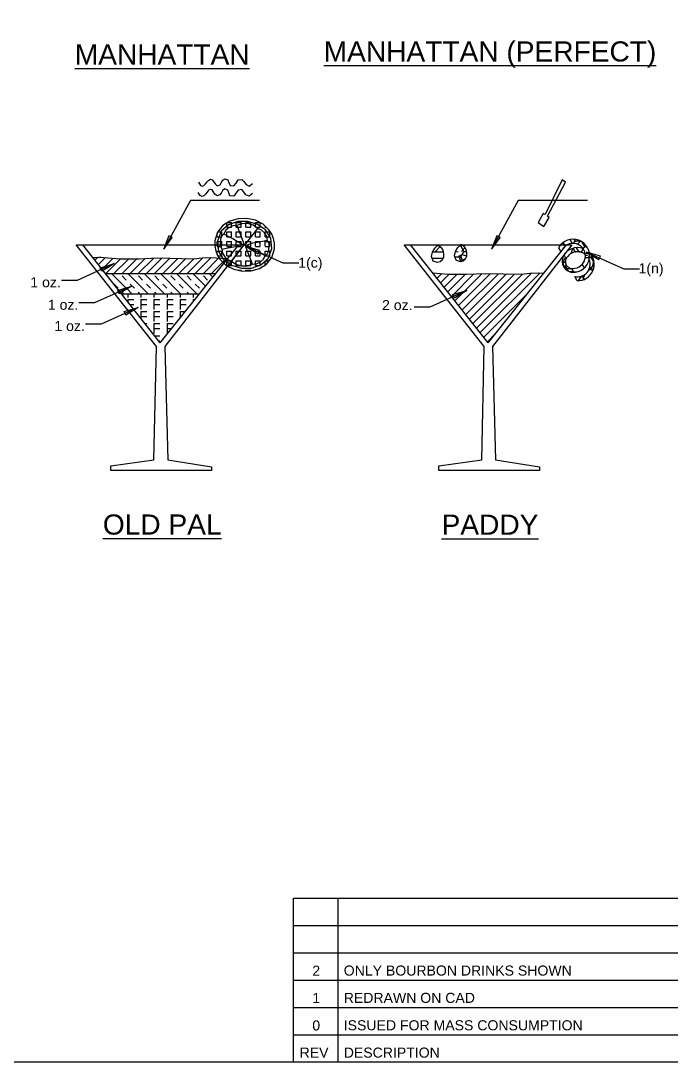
# Model space of a CAD drawing. Header units: metres. Extents: x 0 to 16.5, y 0 to 11.5.
# Drawn here: x 6.61 to 9.84, y 0.01 to 5.19 of the extents above; entities that cross this region are included whole.
import ezdxf

# ---------------------------------------------------------------- set-up
doc = ezdxf.new("R2010")
doc.units = ezdxf.units.M
for name, color, linetype in [('angostura', 23, 'Continuous'), ('bourbon - whiskey', 35, 'Continuous'), ('campari', 241, 'Continuous'), ('french (dry) vermouth', 160, 'Continuous'), ('lemon juice', 51, 'Continuous'), ('orange juice', 30, 'Continuous')]:
    doc.layers.add(name, color=color, linetype=linetype)
doc.styles.get("Standard").update_dxf_attribs({"font": 'arial.ttf'})

# ---------------------------------------------------------------- blocks, each defined once
blk = doc.blocks.new('A$C3C0D392B')
blk.add_lwpolyline([(0, 0), (-0.18425, -0.0829), (-0.26258, -0.0829)])
blk.add_lwpolyline([(-0.06532, -0.02941), (-0.06912, -0.02084), (-0.03455, -0.01042), (0, 0), (-0.0307, -0.01893), (-0.06147, -0.03788), (-0.06532, -0.02941)], close=True)
blk = doc.blocks.new('A$C7EF233EF')
for points in [[(0.26617, 0.17318), (0.25609, 0.17746), (0.23156, 0.13265), (0.26064, 0.11371), (0.28679, 0.15847), (0.27865, 0.16498), (0.368, 0.33414), (0.35152, 0.34446), (0.26617, 0.17318)], [(0.02632, 0.06722), (0.01313, 0.03364), (0, 0), (0.02132, 0.02912), (0.0426, 0.05826), (0.03446, 0.06276), (0.02632, 0.06722)], [(0.02632, 0.06722), (0.01313, 0.03364), (0, 0), (0.02132, 0.02912), (0.0426, 0.05826), (0.03446, 0.06276), (0.02632, 0.06722)]]:
    blk.add_lwpolyline(points, close=True)
blk.add_lwpolyline([(0.47635, 0.24257), (0.13309, 0.24257), (0, 0)])
blk = doc.blocks.new('A$C58052D40')
for points in [[(0.18923, 0.79742), (0.199, 0.78245), (0.20806, 0.77823), (0.21658, 0.78174), (0.22477, 0.78999), (0.23274, 0.80003), (0.24072, 0.80877), (0.24886, 0.81332), (0.25737, 0.81061), (0.26345, 0.80209), (0.27202, 0.78918), (0.28315, 0.78077), (0.29693, 0.78549), (0.30251, 0.79499), (0.31, 0.80774), (0.32069, 0.81538), (0.33577, 0.80963), (0.34093, 0.79607), (0.34662, 0.78159), (0.36518, 0.77985), (0.37613, 0.79385), (0.38688, 0.80931), (0.40488, 0.81175), (0.41368, 0.80263), (0.42622, 0.78685), (0.44156, 0.77854), (0.45887, 0.792)], [(0.45838, 0.74121), (0.44108, 0.72782), (0.42572, 0.73606), (0.41313, 0.75191), (0.40434, 0.76102), (0.38633, 0.75857), (0.37565, 0.74311), (0.36469, 0.72911), (0.34613, 0.7308), (0.34038, 0.74528), (0.33523, 0.75891), (0.32015, 0.76466), (0.30945, 0.757), (0.30197, 0.74425), (0.29644, 0.73477), (0.28266, 0.73004), (0.27154, 0.73845), (0.26291, 0.75131), (0.25683, 0.75982), (0.24831, 0.76254), (0.24023, 0.75803), (0.23226, 0.74925), (0.22423, 0.73927), (0.21609, 0.73102), (0.20751, 0.72749), (0.19845, 0.73173), (0.18874, 0.7467)], [(0.493, 0.70731), (0.14973, 0.70731), (0.0167, 0.46474)]]:
    blk.add_lwpolyline(points)
blk.add_lwpolyline([(0.04297, 0.53202), (0.02983, 0.49838), (0.0167, 0.46474), (0.03797, 0.49393), (0.0593, 0.52306), (0.05116, 0.52757), (0.04297, 0.53202)], close=True)
blk = doc.blocks.new('A$C7E895C52')
for points in [[(0.2355, 0.00405), (0.2355, 0.00405), (0.2298, 0.04335), (0.216975, 0.07995), (0.198375, 0.112725), (0.1752, 0.140625), (0.121875, 0.178575), (0.059175, 0.1995), (-0.007725, 0.204), (-0.073875, 0.1926), (-0.133875, 0.165825), (-0.18285, 0.124275), (-0.215325, 0.068325), (-0.22635, -0.00135), (-0.22635, -0.00135)], [(0.2151, 0.000975), (0.19605, 0.08055), (0.1479, 0.137175), (0.080475, 0.170925), (0.003375, 0.18195), (-0.073575, 0.170175), (-0.140625, 0.13575), (-0.188175, 0.078675), (-0.20625, -0.0009)], [(0.08655, 0.13995), (0.048525, 0.159075), (0.00465, 0.165375), (-0.03885, 0.158775), (-0.07605, 0.139275)], [(-0.07605, 0.139275), (-0.106575, 0.1317), (-0.1344, 0.11385), (-0.1551, 0.0885), (-0.164475, 0.05865)], [(-0.07605, 0.139275), (-0.0375, 0.071625), (0.001125, 0.00375)], [(0.00915, 0.0027), (0.048, 0.07125), (0.08655, 0.13995)], [(0.1734, 0.06015), (0.1629, 0.08925), (0.1428, 0.114), (0.11625, 0.131925), (0.08655, 0.13995)], [(-0.22635, -0.00135), (-0.22635, -0.00135), (-0.22065, -0.04065), (-0.207825, -0.07725), (-0.189225, -0.110025), (-0.16605, -0.137925), (-0.112725, -0.175875), (-0.050025, -0.1968), (0.016875, -0.2013), (0.083025, -0.1899), (0.143025, -0.163125), (0.192, -0.121575), (0.224475, -0.065625), (0.2355, 0.00405), (0.2355, 0.00405)], [(-0.20595, 0.001725), (-0.1869, -0.07785), (-0.13875, -0.134475), (-0.071325, -0.168225), (0.005775, -0.17925), (0.082725, -0.167475), (0.149775, -0.13305), (0.197325, -0.075975), (0.2154, 0.0036)], [(-0.164475, 0.05865), (-0.177, 0.0477), (-0.18345, 0.0324), (-0.185025, 0.015225), (-0.1827, -0.001575)], [(-0.1824, 0.00105), (-0.18, -0.0306), (-0.16425, -0.05745)], [(-0.02025, 0.003375), (-0.090825, 0.033375), (-0.164475, 0.05865)], [(-0.16425, -0.05745), (-0.12855, -0.0429), (-0.090225, -0.031125), (-0.052725, -0.01845), (-0.019575, -0.000975), (-0.0177, 0.002775)], [(0, 0), (-0.03885, -0.06855), (-0.0774, -0.13725)], [(-0.02025, 0.003375), (0.001125, 0.00375)], [(0, 0), (-0.0177, 0.002775)], [(0, 0), (0.008025, -0.00105)], [(0.00915, 0.0027), (0.001125, 0.00375)], [(0.00915, 0.0027), (0.02685, -0.000075)], [(0.1734, 0.06015), (0.1377, 0.0456), (0.099375, 0.033825), (0.061875, 0.02115), (0.028725, 0.003675), (0.02685, -0.000075)], [(0.19155, 0.00165), (0.18915, 0.0333), (0.1734, 0.06015)], [(0.173625, -0.05595), (0.18615, -0.045), (0.1926, -0.0297), (0.194175, -0.012525), (0.19185, 0.004275)], [(-0.16425, -0.05745), (-0.15375, -0.08655), (-0.13365, -0.1113), (-0.1071, -0.129225), (-0.0774, -0.13725)], [(0.0294, -0.000675), (0.008025, -0.00105)], [(0.0852, -0.136575), (0.04665, -0.068925), (0.008025, -0.00105)], [(0.0294, -0.000675), (0.099975, -0.030675), (0.173625, -0.05595)], [(0.0852, -0.136575), (0.115725, -0.129), (0.14355, -0.11115), (0.16425, -0.0858), (0.173625, -0.05595)], [(-0.0774, -0.13725), (-0.039375, -0.156375), (0.0045, -0.162675), (0.048, -0.156075), (0.0852, -0.136575)]]:
    blk.add_lwpolyline(points)

msp = doc.modelspace()

# ---------------------------------------------------------------- hatches: boundary and pattern name
at = {"layer": 'angostura'}
h = msp.add_hatch(dxfattribs=at)
h.set_pattern_fill('DOLMIT', color=256, scale=0.005, style=0)
h.set_pattern_definition([(0, (-2e-15, -2.341675), (0, 0.03175), []), (45, (-2e-15, -2.341675), (-0.06349996, 0.06349996), [0.0449013, -0.0898025])])
h.paths.add_polyline_path([(8.7055, 4.048), (8.6963, 4.0635), (8.6872, 4.0708), (8.6784, 4.0708), (8.6668, 4.0584), (8.6547, 4.0384), (8.6502, 4.0165), (8.6576, 3.9942), (8.6774, 3.9871), (8.6927, 3.9895), (8.7031, 3.9991), (8.7088, 4.0135), (8.7097, 4.0305)])
h.paths.add_polyline_path([(8.6822, 4.0748), (8.6784, 4.0708), (8.6872, 4.0708)])
at = {"layer": 'bourbon - whiskey'}
h = msp.add_hatch(dxfattribs=at)
h.set_pattern_fill('ANSI31', color=256, scale=0.009, style=0)
h.set_pattern_definition([(45, (3e-17, 0.497587), (-0.02020558, 0.02020558), [])])
h.paths.add_polyline_path([(7.2893, 4.0095), (7.1964, 4.0055), (7.1028, 4.0056), (7.0216, 4.0122), (7.0088, 4.013), (6.9958, 4.0138), (6.9763, 4.0121), (6.9672, 4.0109), (7.0298, 3.9319), (7.5775, 3.9319), (7.6375, 4.0068), (7.5515, 4.0119), (7.5096, 4.0103), (7.4674, 4.0056)])
h = msp.add_hatch(dxfattribs=at)
h.set_pattern_fill('ANSI31', color=256, scale=0.009, style=0)
h.paths.add_polyline_path([(8.9182, 3.9322), (8.8253, 3.9282), (8.7317, 3.9283), (8.6563, 3.9349), (8.931, 3.588), (9.2073, 3.933), (9.1804, 3.9346), (9.1385, 3.933), (9.0963, 3.9283)])
at = {"layer": 'campari'}
h = msp.add_hatch(dxfattribs=at)
h.set_pattern_fill('TRANS', color=256, scale=0.009, angle=135, style=0)
h.paths.add_polyline_path([(7.0298, 3.9319), (7.0949, 3.8497), (7.1253, 3.8588), (7.1598, 3.8692), (7.1291, 3.8503), (7.1058, 3.8359), (7.1095, 3.8312), (7.4969, 3.8312), (7.5775, 3.9319)])
at = {"layer": 'french (dry) vermouth'}
h = msp.add_hatch(dxfattribs=at)
h.set_pattern_fill('F', color=256, scale=0.5, style=0, pattern_type=2)
h.set_pattern_definition([(0, (0.465, 0.5376), (0, 0.5), [0.03, -0.47]), (270, (0.465, 0.5626), (0.5, -9e-17), [0.05, -0.45]), (0, (0.465, 0.5626), (0, 0.5), [0.03, -0.47]), (0, (0.465, 0.5976), (0, 0.5), [0.03, -0.47]), (270, (0.465, 0.6226), (0.5, -9e-17), [0.05, -0.45]), (0, (0.465, 0.6226), (0, 0.5), [0.03, -0.47]), (0, (0.465, 0.6576), (0, 0.5), [0.03, -0.47]), (270, (0.465, 0.6826), (0.5, -9e-17), [0.05, -0.45]), (0, (0.465, 0.6826), (0, 0.5), [0.03, -0.47]), (0, (0.465, 0.7176), (0, 0.5), [0.03, -0.47]), (270, (0.465, 0.7426), (0.5, -9e-17), [0.05, -0.45]), (0, (0.465, 0.7426), (0, 0.5), [0.03, -0.47]), (0, (0.465, 0.7776), (0, 0.5), [0.03, -0.47]), (270, (0.465, 0.8026), (0.5, -9e-17), [0.05, -0.45]), (0, (0.465, 0.8026), (0, 0.5), [0.03, -0.47]), (0, (0.465, 0.8376), (0, 0.5), [0.03, -0.47]), (270, (0.465, 0.8626), (0.5, -9e-17), [0.05, -0.45]), (0, (0.465, 0.8626), (0, 0.5), [0.03, -0.47]), (270, (0.465, 0.9226), (0.5, -9e-17), [0.05, -0.45]), (0, (0.4, 0.5376), (0, 0.5), [0.03, -0.47]), (270, (0.4, 0.5626), (0.5, -9e-17), [0.05, -0.45]), (0, (0.4, 0.5626), (0, 0.5), [0.03, -0.47]), (0, (0.4, 0.5976), (0, 0.5), [0.03, -0.47]), (270, (0.4, 0.6226), (0.5, -9e-17), [0.05, -0.45]), (0, (0.4, 0.6226), (0, 0.5), [0.03, -0.47]), (0, (0.4, 0.6576), (0, 0.5), [0.03, -0.47]), (270, (0.4, 0.6826), (0.5, -9e-17), [0.05, -0.45]), (0, (0.4, 0.6826), (0, 0.5), [0.03, -0.47]), (0, (0.4, 0.7176), (0, 0.5), [0.03, -0.47]), (270, (0.4, 0.7426), (0.5, -9e-17), [0.05, -0.45]), (0, (0.4, 0.7426), (0, 0.5), [0.03, -0.47]), (0, (0.4, 0.7776), (0, 0.5), [0.03, -0.47]), (270, (0.4, 0.8026), (0.5, -9e-17), [0.05, -0.45]), (0, (0.4, 0.8026), (0, 0.5), [0.03, -0.47]), (0, (0.4, 0.8376), (0, 0.5), [0.03, -0.47]), (270, (0.4, 0.8626), (0.5, -9e-17), [0.05, -0.45]), (0, (0.4, 0.8626), (0, 0.5), [0.03, -0.47]), (270, (0.4, 0.9226), (0.5, -9e-17), [0.05, -0.45]), (0, (0.335, 0.5376), (0, 0.5), [0.03, -0.47]), (270, (0.335, 0.5626), (0.5, -9e-17), [0.05, -0.45]), (0, (0.335, 0.5626), (0, 0.5), [0.03, -0.47]), (0, (0.335, 0.5976), (0, 0.5), [0.03, -0.47]), (270, (0.335, 0.6226), (0.5, -9e-17), [0.05, -0.45]), (0, (0.335, 0.6226), (0, 0.5), [0.03, -0.47]), (0, (0.335, 0.6576), (0, 0.5), [0.03, -0.47]), (270, (0.335, 0.6826), (0.5, -9e-17), [0.05, -0.45]), (0, (0.335, 0.6826), (0, 0.5), [0.03, -0.47]), (0, (0.335, 0.7176), (0, 0.5), [0.03, -0.47]), (270, (0.335, 0.7426), (0.5, -9e-17), [0.05, -0.45]), (0, (0.335, 0.7426), (0, 0.5), [0.03, -0.47]), (0, (0.335, 0.7776), (0, 0.5), [0.03, -0.47]), (270, (0.335, 0.8026), (0.5, -9e-17), [0.05, -0.45]), (0, (0.335, 0.8026), (0, 0.5), [0.03, -0.47]), (0, (0.335, 0.8376), (0, 0.5), [0.03, -0.47]), (270, (0.335, 0.8626), (0.5, -9e-17), [0.05, -0.45]), (0, (0.335, 0.8626), (0, 0.5), [0.03, -0.47]), (270, (0.335, 0.9226), (0.5, -9e-17), [0.05, -0.45]), (0, (0.27, 0.5376), (0, 0.5), [0.03, -0.47]), (270, (0.27, 0.5626), (0.5, -9e-17), [0.05, -0.45]), (0, (0.27, 0.5626), (0, 0.5), [0.03, -0.47]), (0, (0.27, 0.5976), (0, 0.5), [0.03, -0.47]), (270, (0.27, 0.6226), (0.5, -9e-17), [0.05, -0.45]), (0, (0.27, 0.6226), (0, 0.5), [0.03, -0.47]), (0, (0.27, 0.6576), (0, 0.5), [0.03, -0.47]), (270, (0.27, 0.6826), (0.5, -9e-17), [0.05, -0.45]), (0, (0.27, 0.6826), (0, 0.5), [0.03, -0.47]), (0, (0.27, 0.7176), (0, 0.5), [0.03, -0.47]), (270, (0.27, 0.7426), (0.5, -9e-17), [0.05, -0.45]), (0, (0.27, 0.7426), (0, 0.5), [0.03, -0.47]), (0, (0.27, 0.7776), (0, 0.5), [0.03, -0.47]), (270, (0.27, 0.8026), (0.5, -9e-17), [0.05, -0.45]), (0, (0.27, 0.8026), (0, 0.5), [0.03, -0.47]), (0, (0.27, 0.8376), (0, 0.5), [0.03, -0.47]), (270, (0.27, 0.8626), (0.5, -9e-17), [0.05, -0.45]), (0, (0.27, 0.8626), (0, 0.5), [0.03, -0.47]), (270, (0.27, 0.9226), (0.5, -9e-17), [0.05, -0.45]), (0, (0.205, 0.5376), (0, 0.5), [0.03, -0.47]), (270, (0.205, 0.5626), (0.5, -9e-17), [0.05, -0.45]), (0, (0.205, 0.5626), (0, 0.5), [0.03, -0.47]), (0, (0.205, 0.5976), (0, 0.5), [0.03, -0.47]), (270, (0.205, 0.6226), (0.5, -9e-17), [0.05, -0.45]), (0, (0.205, 0.6226), (0, 0.5), [0.03, -0.47]), (0, (0.205, 0.6576), (0, 0.5), [0.03, -0.47]), (270, (0.205, 0.6826), (0.5, -9e-17), [0.05, -0.45]), (0, (0.205, 0.6826), (0, 0.5), [0.03, -0.47]), (0, (0.205, 0.7176), (0, 0.5), [0.03, -0.47]), (270, (0.205, 0.7426), (0.5, -9e-17), [0.05, -0.45]), (0, (0.205, 0.7426), (0, 0.5), [0.03, -0.47]), (0, (0.205, 0.7776), (0, 0.5), [0.03, -0.47]), (270, (0.205, 0.8026), (0.5, -9e-17), [0.05, -0.45]), (0, (0.205, 0.8026), (0, 0.5), [0.03, -0.47]), (0, (0.205, 0.8376), (0, 0.5), [0.03, -0.47]), (270, (0.205, 0.8626), (0.5, -9e-17), [0.05, -0.45]), (0, (0.205, 0.8626), (0, 0.5), [0.03, -0.47]), (270, (0.205, 0.9226), (0.5, -9e-17), [0.05, -0.45]), (0, (0.14, 0.5376), (0, 0.5), [0.03, -0.47]), (270, (0.14, 0.5626), (0.5, -9e-17), [0.05, -0.45]), (0, (0.14, 0.5626), (0, 0.5), [0.03, -0.47]), (0, (0.14, 0.5976), (0, 0.5), [0.03, -0.47]), (270, (0.14, 0.6226), (0.5, -9e-17), [0.05, -0.45]), (0, (0.14, 0.6226), (0, 0.5), [0.03, -0.47]), (0, (0.14, 0.6576), (0, 0.5), [0.03, -0.47]), (270, (0.14, 0.6826), (0.5, -9e-17), [0.05, -0.45]), (0, (0.14, 0.6826), (0, 0.5), [0.03, -0.47]), (0, (0.14, 0.7176), (0, 0.5), [0.03, -0.47]), (270, (0.14, 0.7426), (0.5, -9e-17), [0.05, -0.45]), (0, (0.14, 0.7426), (0, 0.5), [0.03, -0.47]), (0, (0.14, 0.7776), (0, 0.5), [0.03, -0.47]), (270, (0.14, 0.8026), (0.5, -9e-17), [0.05, -0.45]), (0, (0.14, 0.8026), (0, 0.5), [0.03, -0.47]), (0, (0.14, 0.8376), (0, 0.5), [0.03, -0.47]), (270, (0.14, 0.8626), (0.5, -9e-17), [0.05, -0.45]), (0, (0.14, 0.8626), (0, 0.5), [0.03, -0.47]), (270, (0.14, 0.9226), (0.5, -9e-17), [0.05, -0.45]), (0, (0.075, 0.5376), (0, 0.5), [0.03, -0.47]), (270, (0.075, 0.5626), (0.5, -9e-17), [0.05, -0.45]), (0, (0.075, 0.5626), (0, 0.5), [0.03, -0.47]), (0, (0.075, 0.5976), (0, 0.5), [0.03, -0.47]), (270, (0.075, 0.6226), (0.5, -9e-17), [0.05, -0.45]), (0, (0.075, 0.6226), (0, 0.5), [0.03, -0.47]), (0, (0.075, 0.6576), (0, 0.5), [0.03, -0.47]), (270, (0.075, 0.6826), (0.5, -9e-17), [0.05, -0.45]), (0, (0.075, 0.6826), (0, 0.5), [0.03, -0.47]), (0, (0.075, 0.7176), (0, 0.5), [0.03, -0.47]), (270, (0.075, 0.7426), (0.5, -9e-17), [0.05, -0.45]), (0, (0.075, 0.7426), (0, 0.5), [0.03, -0.47]), (0, (0.075, 0.7776), (0, 0.5), [0.03, -0.47]), (270, (0.075, 0.8026), (0.5, -9e-17), [0.05, -0.45]), (0, (0.075, 0.8026), (0, 0.5), [0.03, -0.47]), (0, (0.075, 0.8376), (0, 0.5), [0.03, -0.47]), (270, (0.075, 0.8626), (0.5, -9e-17), [0.05, -0.45]), (0, (0.075, 0.8626), (0, 0.5), [0.03, -0.47]), (270, (0.075, 0.9226), (0.5, -9e-17), [0.05, -0.45]), (0, (0.01, 0.5376), (0, 0.5), [0.03, -0.47]), (270, (0.01, 0.5626), (0.5, -9e-17), [0.05, -0.45]), (0, (0.01, 0.5626), (0, 0.5), [0.03, -0.47]), (0, (0.01, 0.5976), (0, 0.5), [0.03, -0.47]), (270, (0.01, 0.6226), (0.5, -9e-17), [0.05, -0.45]), (0, (0.01, 0.6226), (0, 0.5), [0.03, -0.47]), (0, (0.01, 0.6576), (0, 0.5), [0.03, -0.47]), (270, (0.01, 0.6826), (0.5, -9e-17), [0.05, -0.45]), (0, (0.01, 0.6826), (0, 0.5), [0.03, -0.47]), (0, (0.01, 0.7176), (0, 0.5), [0.03, -0.47]), (270, (0.01, 0.7426), (0.5, -9e-17), [0.05, -0.45]), (0, (0.01, 0.7426), (0, 0.5), [0.03, -0.47]), (0, (0.01, 0.7776), (0, 0.5), [0.03, -0.47]), (270, (0.01, 0.8026), (0.5, -9e-17), [0.05, -0.45]), (0, (0.01, 0.8026), (0, 0.5), [0.03, -0.47]), (0, (0.01, 0.8376), (0, 0.5), [0.03, -0.47]), (270, (0.01, 0.8626), (0.5, -9e-17), [0.05, -0.45]), (0, (0.01, 0.8626), (0, 0.5), [0.03, -0.47]), (270, (0.01, 0.9226), (0.5, -9e-17), [0.05, -0.45])])
h.paths.add_polyline_path([(7.3021, 3.588), (7.4969, 3.8312), (7.1095, 3.8312)])
at = {"layer": 'lemon juice'}
h = msp.add_hatch(dxfattribs=at)
h.set_pattern_fill('HONEY', color=256, scale=0.01, style=0)
h.set_pattern_definition([(0, (4.886722, -7.014), (0.047625, 0.0274963), [0.03175, -0.0635]), (120, (4.886722, -7.014), (-0.047624994, 0.02749631), [0.03175, -0.0635]), (60, (4.886722, -7.014), (6e-09, 0.05499261), [-0.0635, 0.03175])])
h.paths.add_polyline_path([(9.2912, 4.0744), (9.3206, 4.0744), (9.3229, 4.0744, -1.440995), (9.3381, 3.9587, -0.408592), (9.3163, 3.9977, -0.51898), (9.4139, 4.0267, 0.131666), (9.402, 4.0567, 0.30241), (9.314, 4.0323), (9.3087, 4.0256, 0.024062), (9.3045, 4.0189, 0.512754), (9.3498, 3.9376, 1.582324)])
h.paths.add_polyline_path([(9.3185, 4.0719), (9.3206, 4.0744), (9.2912, 4.0744, 0.052304), (9.2813, 4.0604), (9.2928, 4.0398), (9.2935, 4.0407, -0.164857)])
h.paths.add_polyline_path([(9.4335, 4.0376, -0.113106), (9.4332, 4.0008, -0.604766), (9.3613, 3.9172), (9.3731, 3.8961, 0.688562)])
h = msp.add_hatch(dxfattribs=at)
h.set_pattern_fill('GRAVEL', color=256, scale=0.01, style=0)
h.set_pattern_definition([(228.0128, (5.069602, -6.76), (-2.032001727, -2.28600281), [0.034172, -3.38305]), (184.9697, (5.046742, -6.7854), (3.048004931, 0.253998208), [0.0586405, -5.8054]), (132.5104, (4.988322, -6.79048), (2.539998152, -2.79400273), [0.041348, -4.09347]), (267.2737, (4.889262, -6.85398), (0.253998897, 5.079998365), [0.0534005, -5.28664]), (292.8337, (4.886722, -6.90732), (-1.270003606, 3.048001733), [0.0523634, -5.18398]), (357.2737, (4.907042, -6.95558), (-5.079998365, 0.253998897), [0.0534005, -5.28664]), (37.6942, (4.960382, -6.95812), (-3.302002086, -2.539997736), [0.0706194, -6.99131]), (72.2553, (5.016262, -6.91494), (1.7780035565, 5.5880016206), [0.066672, -6.60053]), (121.4296, (5.036582, -6.85144), (-2.032000524, 3.301996116), [0.0535813, -5.30455]), (175.2364, (5.008642, -6.80572), (2.793997805, -0.253997616), [0.0611713, -2.99739]), (222.3974, (4.947682, -6.80064), (-3.048000092, -2.793996365), [0.0791078, -7.83168]), (138.8141, (5.140722, -6.85652), (-1.777998867, 1.523997656), [0.0270005, -2.67306]), (171.4692, (5.120402, -6.83874), (3.30199496, -0.50800128), [0.0513682, -5.08546]), (225, (5.0696, -6.83112), (-5e-17, -0.2539998), [0.035921, -0.323289]), (203.1986, (5.051822, -6.80064), (1.27000428, 0.50800223), [0.019344, -1.91506]), (291.8014, (5.03404, -6.80826), (-0.25400018, 0.7620005), [0.0273566, -1.34048]), (30.9638, (5.0442, -6.83366), (0.7619992, 0.5080004), [0.044432, -1.43663]), (161.5651, (5.0823, -6.8108), (0.50800023, -0.2539996), [0.0321287, -0.77109]), (16.3895, (4.886722, -6.80826), (2.540001401, 0.761998415), [0.0450088, -4.45588]), (70.3462, (4.929902, -6.79556), (-1.01599717, -2.79399605), [0.03776, -3.73822]), (293.1986, (5.082302, -6.76), (-0.50800223, 1.27000428), [0.038688, -1.89572]), (343.6105, (5.097542, -6.79556), (-2.540001401, 0.761998415), [0.0450088, -4.45588]), (339.444, (4.886722, -6.96574), (-1.27000158, 0.50799938), [0.0434035, -2.12677]), (294.7751, (4.927362, -6.98098), (-1.26999704, 2.793998703), [0.036367, -3.60036]), (66.8014, (5.084842, -7.014), (0.50800223, 1.27000428), [0.038688, -1.89572]), (17.354, (5.100082, -6.97844), (-3.302000178, -1.015998468), [0.0425783, -4.21524]), (69.444, (4.960382, -7.014), (-0.50799938, -1.27000158), [0.021702, -2.14848]), (101.3099, (5.0696, -7.014), (-0.25399875, 1.01599675), [0.0129515, -1.2822]), (165.9638, (5.06706, -7.0013), (0.76200054, -0.25399956), [0.0523634, -0.994905]), (186.009, (5.016262, -6.9886), (2.539996254, 0.253999407), [0.0485267, -4.80414]), (303.6901, (5.0442, -6.85652), (-0.2540001, 0.5079995), [0.0366324, -0.879178]), (353.1572, (5.064522, -6.887), (4.318001786, -0.508002275), [0.0639557, -6.3316]), (60.9454, (5.128022, -6.89462), (-1.015997637, -1.77799576), [0.026151, -2.58894]), (90, (5.14072, -6.87176), (-0.254, 0.254), [0.01524, -0.23876]), (120.2564, (5.011182, -6.98098), (1.015997847, -1.777999103), [0.0352867, -3.49339]), (48.0128, (4.993402, -6.9505), (2.032001727, 2.28600281), [0.0683443, -3.34888]), (0, (5.03912, -6.8997), (0.254, 0.254), [0.06604, -0.18796]), (325.3048, (5.105162, -6.8997), (-2.5399956, 1.77800017), [0.040161, -3.97593]), (254.0546, (5.138182, -6.92256), (-0.25400065, -1.01600242), [0.036983, -1.81217]), (207.646, (5.128022, -6.95812), (-4.825998305, -2.540001597), [0.0602145, -5.96125]), (175.4261, (5.074682, -6.98606), (-3.3020007605, 0.253998771), [0.063703, -6.30658]), (175.4261, (5.074682, -6.98606), (-3.3020007605, 0.253998771), [0.063703, -6.30658])])
h.paths.add_polyline_path([(9.2912, 4.0744), (9.3206, 4.0744), (9.3229, 4.0744, -1.440995), (9.3381, 3.9587, -0.408592), (9.3163, 3.9977, -0.51898), (9.4139, 4.0267, 0.131666), (9.402, 4.0567, 0.30241), (9.314, 4.0323), (9.3087, 4.0256, 0.024062), (9.3045, 4.0189, 0.512754), (9.3498, 3.9376, 1.582324)])
h.paths.add_polyline_path([(9.3185, 4.0719), (9.3206, 4.0744), (9.2912, 4.0744, 0.052304), (9.2813, 4.0604), (9.2928, 4.0398), (9.2935, 4.0407, -0.164857)])
h.paths.add_polyline_path([(9.4335, 4.0376, -0.113106), (9.4332, 4.0008, -0.604766), (9.3613, 3.9172), (9.3731, 3.8961, 0.688562)])
at = {"layer": 'lemon juice', "lineweight": 5}
h = msp.add_hatch(dxfattribs=at)
h.set_pattern_fill('GRAVEL', color=256, scale=0.01, style=0)
h.set_pattern_definition([(228.0128, (5.069602, -6.76), (-2.032001727, -2.28600281), [0.034172, -3.38305]), (184.9697, (5.046742, -6.7854), (3.048004931, 0.253998208), [0.0586405, -5.8054]), (132.5104, (4.988322, -6.79048), (2.539998152, -2.79400273), [0.041348, -4.09347]), (267.2737, (4.889262, -6.85398), (0.253998897, 5.079998365), [0.0534005, -5.28664]), (292.8337, (4.886722, -6.90732), (-1.270003606, 3.048001733), [0.0523634, -5.18398]), (357.2737, (4.907042, -6.95558), (-5.079998365, 0.253998897), [0.0534005, -5.28664]), (37.6942, (4.960382, -6.95812), (-3.302002086, -2.539997736), [0.0706194, -6.99131]), (72.2553, (5.016262, -6.91494), (1.7780035565, 5.5880016206), [0.066672, -6.60053]), (121.4296, (5.036582, -6.85144), (-2.032000524, 3.301996116), [0.0535813, -5.30455]), (175.2364, (5.008642, -6.80572), (2.793997805, -0.253997616), [0.0611713, -2.99739]), (222.3974, (4.947682, -6.80064), (-3.048000092, -2.793996365), [0.0791078, -7.83168]), (138.8141, (5.140722, -6.85652), (-1.777998867, 1.523997656), [0.0270005, -2.67306]), (171.4692, (5.120402, -6.83874), (3.30199496, -0.50800128), [0.0513682, -5.08546]), (225, (5.0696, -6.83112), (-5e-17, -0.2539998), [0.035921, -0.323289]), (203.1986, (5.051822, -6.80064), (1.27000428, 0.50800223), [0.019344, -1.91506]), (291.8014, (5.03404, -6.80826), (-0.25400018, 0.7620005), [0.0273566, -1.34048]), (30.9638, (5.0442, -6.83366), (0.7619992, 0.5080004), [0.044432, -1.43663]), (161.5651, (5.0823, -6.8108), (0.50800023, -0.2539996), [0.0321287, -0.77109]), (16.3895, (4.886722, -6.80826), (2.540001401, 0.761998415), [0.0450088, -4.45588]), (70.3462, (4.929902, -6.79556), (-1.01599717, -2.79399605), [0.03776, -3.73822]), (293.1986, (5.082302, -6.76), (-0.50800223, 1.27000428), [0.038688, -1.89572]), (343.6105, (5.097542, -6.79556), (-2.540001401, 0.761998415), [0.0450088, -4.45588]), (339.444, (4.886722, -6.96574), (-1.27000158, 0.50799938), [0.0434035, -2.12677]), (294.7751, (4.927362, -6.98098), (-1.26999704, 2.793998703), [0.036367, -3.60036]), (66.8014, (5.084842, -7.014), (0.50800223, 1.27000428), [0.038688, -1.89572]), (17.354, (5.100082, -6.97844), (-3.302000178, -1.015998468), [0.0425783, -4.21524]), (69.444, (4.960382, -7.014), (-0.50799938, -1.27000158), [0.021702, -2.14848]), (101.3099, (5.0696, -7.014), (-0.25399875, 1.01599675), [0.0129515, -1.2822]), (165.9638, (5.06706, -7.0013), (0.76200054, -0.25399956), [0.0523634, -0.994905]), (186.009, (5.016262, -6.9886), (2.539996254, 0.253999407), [0.0485267, -4.80414]), (303.6901, (5.0442, -6.85652), (-0.2540001, 0.5079995), [0.0366324, -0.879178]), (353.1572, (5.064522, -6.887), (4.318001786, -0.508002275), [0.0639557, -6.3316]), (60.9454, (5.128022, -6.89462), (-1.015997637, -1.77799576), [0.026151, -2.58894]), (90, (5.14072, -6.87176), (-0.254, 0.254), [0.01524, -0.23876]), (120.2564, (5.011182, -6.98098), (1.015997847, -1.777999103), [0.0352867, -3.49339]), (48.0128, (4.993402, -6.9505), (2.032001727, 2.28600281), [0.0683443, -3.34888]), (0, (5.03912, -6.8997), (0.254, 0.254), [0.06604, -0.18796]), (325.3048, (5.105162, -6.8997), (-2.5399956, 1.77800017), [0.040161, -3.97593]), (254.0546, (5.138182, -6.92256), (-0.25400065, -1.01600242), [0.036983, -1.81217]), (207.646, (5.128022, -6.95812), (-4.825998305, -2.540001597), [0.0602145, -5.96125]), (175.4261, (5.074682, -6.98606), (-3.3020007605, 0.253998771), [0.063703, -6.30658]), (175.4261, (5.074682, -6.98606), (-3.3020007605, 0.253998771), [0.063703, -6.30658])])
h.paths.add_polyline_path([(9.2912, 4.0744), (9.3206, 4.0744), (9.3229, 4.0744, -1.440995), (9.3381, 3.9587, -0.408592), (9.3163, 3.9977, -0.51898), (9.4139, 4.0267, 0.131666), (9.402, 4.0567, 0.30241), (9.314, 4.0323), (9.3087, 4.0256, 0.024062), (9.3045, 4.0189, 0.512754), (9.3498, 3.9376, 1.582324)])
h.paths.add_polyline_path([(9.3185, 4.0719), (9.3206, 4.0744), (9.2912, 4.0744, 0.052304), (9.2813, 4.0604), (9.2928, 4.0398), (9.2935, 4.0407, -0.164857)])
h.paths.add_polyline_path([(9.4335, 4.0376, -0.113106), (9.4332, 4.0008, -0.604766), (9.3613, 3.9172), (9.3731, 3.8961, 0.688562)])
at = {"layer": 'lemon juice'}
h = msp.add_hatch(dxfattribs=at)
h.set_pattern_fill('GRAVEL', color=256, scale=0.01, style=0)
h.set_pattern_definition([(228.0128, (0.18288, 0.254), (-2.032001727, -2.28600281), [0.034172, -3.38305]), (184.9697, (0.16002, 0.2286), (3.04800493, 0.253998208), [0.0586405, -5.8054]), (132.5104, (0.1016, 0.22352), (2.539998152, -2.79400273), [0.041348, -4.09347]), (267.2737, (0.00254, 0.16002), (0.253998897, 5.079998365), [0.0534005, -5.28664]), (292.8337, (0, 0.10668), (-1.270003606, 3.048001733), [0.0523634, -5.18398]), (357.2737, (0.02032, 0.05842), (-5.079998365, 0.253998897), [0.0534005, -5.28664]), (37.6942, (0.07366, 0.05588), (-3.302002086, -2.539997736), [0.0706194, -6.99131]), (72.2553, (0.12954, 0.09906), (1.778003557, 5.588001621), [0.066672, -6.60053]), (121.4296, (0.14986, 0.16256), (-2.032000524, 3.301996116), [0.0535813, -5.30455]), (175.2364, (0.12192, 0.20828), (2.793997805, -0.253997616), [0.0611713, -2.99739]), (222.3974, (0.06096, 0.21336), (-3.048000092, -2.793996365), [0.0791078, -7.83168]), (138.8141, (0.254, 0.15748), (-1.77799887, 1.523997656), [0.0270005, -2.67306]), (171.4692, (0.23368, 0.17526), (3.30199496, -0.50800128), [0.051368, -5.08546]), (225, (0.18288, 0.18288), (-5e-17, -0.2539998), [0.035921, -0.323289]), (203.1986, (0.1651, 0.21336), (1.27000428, 0.50800223), [0.019344, -1.91506]), (291.8014, (0.14732, 0.20574), (-0.25400018, 0.7620005), [0.0273566, -1.34048]), (30.9638, (0.15748, 0.18034), (0.7619992, 0.5080004), [0.044432, -1.43663]), (161.5651, (0.19558, 0.2032), (0.5080002, -0.2539996), [0.032129, -0.77109]), (16.3895, (0, 0.20574), (2.540001401, 0.761998415), [0.045009, -4.45588]), (70.3462, (0.04318, 0.21844), (-1.01599717, -2.79399605), [0.03776, -3.73822]), (293.1986, (0.19558, 0.254), (-0.50800223, 1.27000428), [0.038688, -1.89572]), (343.6105, (0.21082, 0.21844), (-2.540001401, 0.761998415), [0.045009, -4.45588]), (339.444, (0, 0.04826), (-1.27000158, 0.50799938), [0.0434035, -2.12677]), (294.7751, (0.04064, 0.03302), (-1.26999704, 2.793998703), [0.036367, -3.60036]), (66.8014, (0.19812, 0), (0.50800223, 1.27000428), [0.038688, -1.89572]), (17.354, (0.21336, 0.03556), (-3.302000178, -1.015998468), [0.0425783, -4.21524]), (69.444, (0.07366, 0), (-0.50799938, -1.27000158), [0.021702, -2.14848]), (101.3099, (0.18288, 0), (-0.25399875, 1.01599675), [0.0129515, -1.2822]), (165.9638, (0.18034, 0.0127), (0.76200054, -0.25399956), [0.0523634, -0.994905]), (186.009, (0.12954, 0.0254), (2.539996254, 0.253999407), [0.0485267, -4.80414]), (303.6901, (0.15748, 0.15748), (-0.2540001, 0.5079995), [0.0366324, -0.879178]), (353.1572, (0.1778, 0.127), (4.318001786, -0.508002275), [0.0639557, -6.3316]), (60.9454, (0.2413, 0.11938), (-1.015997637, -1.77799576), [0.026151, -2.58894]), (90, (0.254, 0.14224), (-0.254, 0.254), [0.01524, -0.23876]), (120.2564, (0.12446, 0.03302), (1.015997847, -1.777999103), [0.0352867, -3.49339]), (48.0128, (0.10668, 0.0635), (2.032001727, 2.28600281), [0.0683443, -3.34888]), (0, (0.1524, 0.1143), (0.254, 0.254), [0.06604, -0.18796]), (325.3048, (0.21844, 0.1143), (-2.5399956, 1.77800017), [0.040161, -3.97593]), (254.0546, (0.25146, 0.09144), (-0.25400065, -1.01600242), [0.036983, -1.81217]), (207.646, (0.2413, 0.05588), (-4.825998305, -2.540001597), [0.0602145, -5.96125]), (175.4261, (0.18796, 0.02794), (-3.30200076, 0.253998771), [0.063703, -6.30658]), (175.4261, (0.18796, 0.02794), (-3.30200076, 0.253998771), [0.063703, -6.30658])])
h.paths.add_polyline_path([(8.8105, 4.0672), (8.8014, 4.0744), (8.7925, 4.0744), (8.7809, 4.0621), (8.7688, 4.0421), (8.7644, 4.0202), (8.7719, 3.9979), (8.7918, 3.9908), (8.807, 3.9932), (8.8174, 4.0028), (8.8231, 4.0172), (8.8238, 4.0342), (8.8197, 4.0517)])
h.paths.add_polyline_path([(8.8014, 4.0744), (8.7963, 4.0785), (8.7925, 4.0744)])
h = msp.add_hatch(dxfattribs=at)
h.set_pattern_fill('HONEY', color=256, scale=0.01, style=0)
h.paths.add_polyline_path([(8.8105, 4.0672), (8.8014, 4.0744), (8.7925, 4.0744), (8.7809, 4.0621), (8.7688, 4.0421), (8.7644, 4.0202), (8.7719, 3.9979), (8.7918, 3.9908), (8.807, 3.9932), (8.8174, 4.0028), (8.8231, 4.0172), (8.8238, 4.0342), (8.8197, 4.0517)])
at = {"layer": 'orange juice'}
h = msp.add_hatch(dxfattribs=at)
h.set_pattern_fill('SQUARE', color=256, scale=0.0075, style=0)
h.set_pattern_definition([(0, (4.441228, 2.257426), (0, 0.0238125), [0.0238125, -0.0238125]), (90, (4.441228, 2.257426), (-0.0238125, 1e-18), [0.0238125, -0.0238125])])
h.paths.add_polyline_path([(7.6628, 4.1043), (7.7052, 4.0785), (7.7189, 4.0767), (7.7005, 4.1238), (7.6821, 4.1707), (7.6619, 4.1687), (7.6424, 4.1599), (7.6267, 4.1456), (7.618, 4.1273)], flags=0)
h.paths.add_polyline_path([(7.7863, 4.156), (7.7638, 4.1718), (7.7362, 4.1799), (7.7078, 4.1798), (7.6821, 4.1707), (7.7005, 4.1238), (7.7189, 4.0767), (7.724, 4.0753), (7.7552, 4.1156)], flags=0)
h.paths.add_polyline_path([(7.724, 4.0753), (7.7351, 4.0719), (7.7366, 4.0741), (7.7595, 4.0822), (7.7847, 4.0868), (7.8103, 4.0908), (7.8345, 4.0968), (7.8305, 4.1164), (7.82, 4.1342), (7.8046, 4.1481), (7.7863, 4.156), (7.7552, 4.1156)], flags=0)
h.paths.add_polyline_path([(7.7595, 4.0822), (7.7366, 4.0741), (7.7351, 4.0719), (7.724, 4.0753), (7.7189, 4.0767), (7.7052, 4.0785), (7.6628, 4.1043), (7.618, 4.1273), (7.6267, 4.1456), (7.6424, 4.1599), (7.6619, 4.1687), (7.6821, 4.1707), (7.7078, 4.1798), (7.7362, 4.1799), (7.7638, 4.1718), (7.7863, 4.156), (7.8046, 4.1481), (7.82, 4.1342), (7.8305, 4.1164), (7.8345, 4.0968), (7.8103, 4.0908), (7.7847, 4.0868)], flags=0)
h.paths.add_polyline_path([(7.7791, 4.0455), (7.8239, 4.0224), (7.8151, 4.0042), (7.7995, 3.9899), (7.78, 3.981), (7.7597, 3.979), (7.7341, 3.97), (7.7056, 3.9698), (7.6781, 3.9779), (7.6555, 3.9937), (7.6372, 4.0016), (7.6219, 4.0156), (7.6113, 4.0333), (7.6073, 4.0529), (7.6315, 4.0589), (7.6572, 4.0629), (7.6824, 4.0675), (7.7052, 4.0756), (7.7068, 4.0779), (7.7179, 4.0744), (7.7229, 4.073), (7.7366, 4.0713)], flags=0)
h.paths.add_polyline_path([(7.851, 4.1078), (7.8254, 4.1485), (7.7853, 4.1764), (7.737, 4.1907), (7.6866, 4.1903), (7.6404, 4.1745), (7.6046, 4.1424), (7.5861, 4.0943), (7.5909, 4.042), (7.6164, 4.0012), (7.6565, 3.9733), (7.7049, 3.9591), (7.7553, 3.9594), (7.8014, 3.9752), (7.8372, 4.0074), (7.8557, 4.0554)], flags=16)
h.paths.add_polyline_path([(7.7366, 4.0713), (7.7229, 4.073), (7.7413, 4.0259), (7.7597, 3.979), (7.78, 3.981), (7.7995, 3.9899), (7.8151, 4.0042), (7.8239, 4.0224), (7.7791, 4.0455)], flags=0)
h.paths.add_polyline_path([(7.6866, 4.0341), (7.6555, 3.9937), (7.6781, 3.9779), (7.7056, 3.9698), (7.7341, 3.97), (7.7597, 3.979), (7.7413, 4.0259), (7.7229, 4.073), (7.7179, 4.0744)], flags=0)
h.paths.add_polyline_path([(7.6572, 4.0629), (7.6315, 4.0589), (7.6073, 4.0529), (7.6113, 4.0333), (7.6219, 4.0156), (7.6372, 4.0016), (7.6555, 3.9937), (7.6866, 4.0341), (7.7179, 4.0744), (7.7068, 4.0779), (7.7052, 4.0756), (7.6824, 4.0675)], flags=0)
h.paths.add_polyline_path([(7.5727, 4.0946), (7.5727, 4.0689), (7.5775, 4.0443), (7.5864, 4.0216), (7.5986, 4.0015), (7.6293, 3.9723), (7.6675, 3.953), (7.7099, 3.9439), (7.7534, 3.945), (7.7943, 3.9566), (7.8295, 3.9787), (7.8556, 4.0115), (7.8691, 4.0551), (7.8691, 4.0808), (7.8643, 4.1054), (7.8554, 4.1282), (7.8432, 4.1482), (7.8126, 4.1775), (7.7744, 4.1967), (7.7319, 4.2058), (7.6885, 4.2047), (7.6475, 4.1931), (7.6123, 4.1711), (7.5863, 4.1383)])
h.paths.add_polyline_path([(7.6046, 4.1424), (7.6404, 4.1745), (7.6866, 4.1903), (7.737, 4.1907), (7.7853, 4.1764), (7.8254, 4.1485), (7.851, 4.1078), (7.8557, 4.0554), (7.8372, 4.0074), (7.8014, 3.9752), (7.7553, 3.9594), (7.7049, 3.9591), (7.6565, 3.9733), (7.6164, 4.0012), (7.5909, 4.042), (7.5861, 4.0943)], flags=16)

# ---------------------------------------------------------------- linework, layer by layer
for p, q in [((7.3021, 3.588), (6.917, 4.0744)), ((7.3021, 3.588), (7.6917, 4.0744)), ((8.931, 3.588), (8.5459, 4.0744)), ((8.931, 3.588), (9.3206, 4.0744)), ((9.2813, 4.0604), (9.2931, 4.0393)), ((7.0298, 3.9319), (7.5775, 3.9319)), ((9.3731, 3.8961), (9.3613, 3.9172)), ((7.1095, 3.8312), (7.4969, 3.8312))]:
    msp.add_line(p, q)
for points in [[(0.0104, 11.5461), (16.5118, 11.5461), (16.5118, 0.0104), (0.0104, 0.0104), (0.0104, 11.5461)], [(7.6917, 4.0744), (7.7179, 4.0744), (7.3237, 3.5684), (7.3394, 3.0055), (7.557, 2.9703), (7.557, 2.9525), (7.0569, 2.9525), (7.0569, 2.9761), (7.2706, 3.0055), (7.2824, 3.5684), (6.8844, 4.0744), (6.917, 4.0744), (7.6917, 4.0744)], [(9.3206, 4.0744), (9.3468, 4.0744), (8.9526, 3.5684), (8.9683, 3.0055), (9.1859, 2.9703), (9.1859, 2.9525), (8.6858, 2.9525), (8.6858, 2.9761), (8.8995, 3.0055), (8.9113, 3.5684), (8.5133, 4.0744), (8.5459, 4.0744), (9.3206, 4.0744)], [(7.9642, 0.8264), (16.5118, 0.8264), (16.5118, 0.0104), (7.9642, 0.0104), (7.9642, 0.8264)]]:
    msp.add_lwpolyline(points, close=True)
for points in [[(8.6576, 3.9942), (8.6502, 4.0165), (8.6547, 4.0384), (8.6668, 4.0584), (8.6822, 4.0748), (8.6963, 4.0635), (8.7055, 4.048), (8.7097, 4.0305), (8.7088, 4.0135), (8.7031, 3.9991), (8.6927, 3.9895), (8.6774, 3.9871), (8.6576, 3.9942)], [(8.7719, 3.9979), (8.7644, 4.0202), (8.7688, 4.0421), (8.7809, 4.0621), (8.7963, 4.0785), (8.8105, 4.0672), (8.8197, 4.0517), (8.8238, 4.0342), (8.8231, 4.0172), (8.8174, 4.0028), (8.807, 3.9932), (8.7918, 3.9908), (8.7719, 3.9979)], [(6.9672, 4.0109), (6.9763, 4.0121), (6.9958, 4.0138), (7.0088, 4.013), (7.0216, 4.0122), (7.1028, 4.0056), (7.1964, 4.0055), (7.2893, 4.0095), (7.4674, 4.0056), (7.5096, 4.0103), (7.5515, 4.0119), (7.6352, 4.007), (7.6376, 4.0069), (7.6376, 4.0069), (7.6376, 4.0069)], [(8.6563, 3.9349), (8.6563, 3.9349), (8.6563, 3.9349), (8.6563, 3.9349), (8.6563, 3.9349), (8.7317, 3.9283), (8.8253, 3.9282), (8.9182, 3.9322), (9.0963, 3.9283), (9.1385, 3.933), (9.1804, 3.9346), (9.2073, 3.933), (9.2073, 3.933), (9.2073, 3.933), (9.2073, 3.933)], [(8.1836, 0.8264), (8.1836, 0.0104)], [(7.9642, 0.6905), (13.1499, 0.6905)], [(7.9642, 0.5543), (13.1499, 0.5543)], [(7.9642, 0.4184), (13.146, 0.4184)], [(7.9642, 0.2826), (13.146, 0.2826)], [(7.9642, 0.1463), (13.146, 0.1463)]]:
    msp.add_lwpolyline(points)
for centre, radius, start, end in [((9.353, 4.02), 0.0824, 267.7802, 150.5879), ((9.3521, 4.0194), 0.0623, 256.9975, 161.3706), ((9.3762, 3.9784), 0.0824, 71.7919, 150.5879), ((9.3753, 3.9779), 0.0623, 51.657, 161.3706), ((9.3563, 3.9945), 0.0573, 154.8907, 263.4774), ((9.347, 3.9894), 0.0319, 164.735, 253.6331), ((9.3753, 3.9779), 0.0623, 256.9975, 21.6539), ((9.3762, 3.9784), 0.0824, 267.7802, 45.9795)]:
    msp.add_arc(centre, radius, start, end)

# ---------------------------------------------------------------- block references
for name, p in [('A$C58052D40', (7.3021, 3.588)), ('A$C7EF233EF', (8.9477, 4.0527)), ('A$C3C0D392B', (7.0729, 3.981)), ('A$C3C0D392B', (7.1598, 3.8692)), ('A$C3C0D392B', (8.8253, 3.8478)), ('A$C3C0D392B', (7.1922, 3.7634))]:
    msp.add_blockref(name, p)
at = {"xscale": 0.6473588515880998, "yscale": 0.6473588515880998, "zscale": 0.6473588515880998, "rotation": 351.7267524355844}
msp.add_blockref('A$C7E895C52', (7.7179, 4.0744), dxfattribs=at)
at = {"xscale": -1}
for p in [(7.7274, 4.0674), (9.4204, 4.039)]:
    msp.add_blockref('A$C3C0D392B', p, dxfattribs=at)

# ---------------------------------------------------------------- texts
for s, insert, char_height, width, attachment_point in [('{\\LMANHATTAN (PERFECT)}', (8.9404, 5.0212), 0.1, 1.709933, 5), ('{\\LMANHATTAN}', (7.3115, 5.0212), 0.1, 0.874829, 5), ('1(c)', (8.0477, 3.9785), 0.05, 0.298021, 5), ('1(n)', (9.7407, 3.9502), 0.05, 0.298021, 5), ('1 oz.', (6.732, 3.8882), 0.05, 0.298021, 5), ('1 oz.', (6.819, 3.7764), 0.05, 0.298021, 5), ('2 oz.', (8.4797, 3.7747), 0.05, 0.298021, 5), ('1 oz.', (6.8514, 3.6706), 0.05, 0.298021, 5), ('{\\LOLD PAL}', (7.3115, 2.6832), 0.1, 0.874829, 5), ('{\\LPADDY}', (8.9404, 2.6832), 0.1, 0.874829, 5), ('2', (8.0574, 0.4903), 0.05, 2.758367, 1), ('ONLY BOURBON DRINKS SHOWN', (8.2136, 0.491), 0.05, 2.670892, 1), ('1', (8.0574, 0.3545), 0.05, 2.758367, 1), ('REDRAWN ON CAD', (8.2136, 0.3552), 0.05, 2.670892, 1), ('0', (8.0574, 0.2182), 0.05, 2.758367, 1), ('ISSUED FOR MASS CONSUMPTION', (8.2136, 0.2189), 0.05, 2.670892, 1), ('REV', (7.9943, 0.083), 0.05, 2.670892, 1), ('DESCRIPTION', (8.2136, 0.083), 0.05, 2.670892, 1)]:
    msp.add_mtext(s, dxfattribs=dict(insert=insert, char_height=char_height, width=width, attachment_point=attachment_point))

doc.saveas('drawing.dxf')
